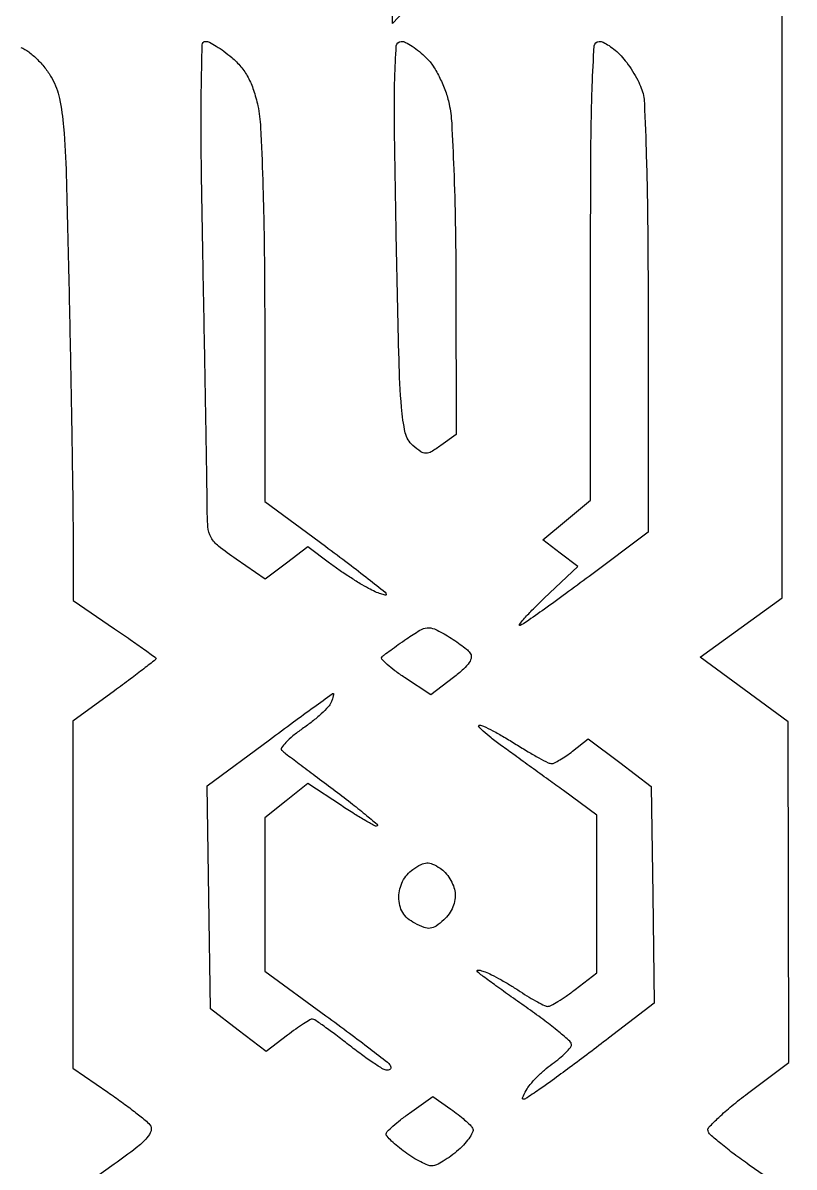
# Model space of a CAD drawing. Extents: x 0 to 37.8, y 0 to 50.8.
# Drawn here: x 13.3 to 23.51, y 26.3 to 41.44 of the extents above; entities that cross this region are included whole.
import ezdxf

# ---------------------------------------------------------------- set-up
doc = ezdxf.new("R2010")
doc.units = 0
doc.header["$MEASUREMENT"] = 0

msp = doc.modelspace()

# ---------------------------------------------------------------- linework, layer by layer
for points in [[(18.42165, 41.681711), (18.189, 41.436106), (18.189, 43.390853, 0.003574)], [(23.4342, 25.959649), (22.911771, 26.325475, -0.008156), (22.709929, 26.471777, -0.011625), (22.53596, 26.60869, -0.007724), (22.396201, 26.727718, -0.146299), (22.366036, 26.7759, -0.26421), (22.378691, 26.82592, -0.011782), (22.509886, 26.956439, -0.017212), (22.681001, 27.107988, -0.011172), (22.888465, 27.271701), (23.4342, 27.682903), (23.431316, 29.936601), (23.428433, 32.1903), (22.844681, 32.618328), (22.260929, 33.046356), (22.805264, 33.441125), (23.3496, 33.835894), (23.3496, 39.590747, 0.001112), (23.34445, 41.906553, 0.002221)], [(13.269413, 41.120896, -0.06586), (13.374089, 41.060374, -0.032348), (13.489961, 40.958658, -0.031411), (13.59847, 40.835659, -0.039586), (13.681769, 40.708783, -0.074023), (13.779701, 40.443835, -0.031099), (13.834406, 40.066825, -0.013502), (13.869654, 39.425652, -0.001561), (13.905369, 37.9854, -0.000615), (13.925573, 36.997165, -0.000639), (13.943069, 36.021622, -0.000614), (13.956089, 35.177725, -0.00279), (13.960327, 34.686), (13.963027, 33.7977), (14.510913, 33.424296, -0.002532), (14.720963, 33.279577, -0.004105), (14.897858, 33.154206, -0.000819), (15.051896, 33.04274, -0.24015), (15.0588, 33.029194, -0.231317), (15.052058, 33.015401, -0.000754), (14.897267, 32.895264, -0.00389), (14.719721, 32.76009, -0.0024), (14.5089, 32.603731), (13.959, 32.199967), (13.959, 29.903845), (13.959, 27.607724), (14.420078, 27.290167, -0.006618), (14.603615, 27.160146, -0.007794), (14.773782, 27.032074, -0.006944), (14.91403, 26.919895, -0.047418), (14.976704, 26.857483, -0.251877), (14.992566, 26.778928, -0.110528), (14.938706, 26.683629, -0.045214), (14.79524, 26.551085, -0.008333), (14.505818, 26.336127), (13.939384, 25.9299)]]:
    msp.add_lwpolyline(points, format="xyb")
for points in [[(15.715605, 41.2002, -0.120056), (15.765809, 41.187969, -0.018943), (15.854833, 41.137491, -0.020099), (15.957072, 41.068458, -0.016356), (16.060923, 40.986721, -0.046077), (16.181827, 40.864309, -0.048028), (16.276387, 40.723427, -0.043394), (16.349418, 40.554665, -0.027612), (16.405814, 40.348057, -0.040767), (16.443282, 40.060965, -0.004023), (16.471311, 39.364772, -0.004845), (16.490668, 38.504791, -0.003204), (16.497, 37.516625), (16.497, 35.110379), (17.3007, 34.5168, -0.003299), (17.608802, 34.286092, -0.005287), (17.868313, 34.084724, -0.001388), (18.091193, 33.906962, -0.227498), (18.1044, 33.879438, -0.478846), (18.091575, 33.869117, -0.027873), (18.036059, 33.884557, -0.02571), (17.961015, 33.914391, -0.013873), (17.87175, 33.958346, -0.015497), (17.762379, 34.02043, -0.007094), (17.623458, 34.10781, -0.007017), (17.479663, 34.204024, -0.009614), (17.353199, 34.294871), (17.067299, 34.508706), (16.786269, 34.294354), (16.50524, 34.080003), (16.12042, 34.344765, -0.01652), (15.884981, 34.518483, -0.100834), (15.787966, 34.633407, -0.106055), (15.746026, 34.774575, -0.019177), (15.735262, 35.049614, 0.003797), (15.732807, 35.343199, 0.000244), (15.71873, 36.199154, 0.000357), (15.700728, 37.219228, 0.000266), (15.679458, 38.34495, -0.001761), (15.658257, 39.678144, -0.00626), (15.658377, 40.532684, -0.002641), (15.669546, 41.155199, -0.407428)], [(18.303983, 41.2002, -0.116737), (18.362617, 41.186321, -0.028317), (18.449548, 41.136379, -0.027513), (18.545316, 41.0661, -0.024329), (18.636989, 40.982938, -0.053076), (18.728303, 40.869867, -0.028937), (18.816327, 40.714489, -0.028015), (18.890216, 40.540483, -0.033688), (18.939024, 40.369588, -0.039437), (18.972556, 40.117065, -0.003908), (19.000302, 39.505847, -0.004908), (19.020555, 38.775693, -0.003877), (19.028587, 37.9854), (19.033375, 35.9973), (18.830065, 35.850865, -0.019582), (18.702837, 35.766591, -0.137321), (18.631885, 35.746731, -0.154029), (18.564957, 35.767849, -0.026563), (18.458964, 35.850865, -0.15982), (18.359009, 36.019023, -0.034943), (18.30819, 36.356456, -0.013783), (18.275431, 36.985172, -0.001178), (18.239706, 38.59875, -0.001437), (18.215809, 40.012141, -0.009684), (18.219549, 40.713089, -0.010561), (18.239104, 41.139524, -0.394739)], [(20.923753, 41.2002, -0.112979), (20.978821, 41.187596, -0.032538), (21.05534, 41.144285, -0.030942), (21.137713, 41.082701, -0.028558), (21.214218, 41.00985, -0.029886), (21.289081, 40.919696, -0.018358), (21.366657, 40.805457, -0.018385), (21.435336, 40.686352, -0.031039), (21.482765, 40.581343, -0.079942), (21.523393, 40.383591, -0.003395), (21.549386, 39.667767, -0.005067), (21.56739, 38.738552, -0.00231), (21.573, 37.524042), (21.573, 34.7049), (20.79045, 34.117952, -0.002406), (20.481451, 33.888505, -0.003279), (20.200497, 33.684796, -0.002168), (19.962911, 33.51645, -0.03721), (19.881, 33.467603, -0.762502), (19.870443, 33.47937, -0.037418), (19.921555, 33.5471, -0.015482), (20.035518, 33.668883, -0.006349), (20.197261, 33.827265), (20.640421, 34.250329), (20.408761, 34.425969), (20.1771, 34.601608), (20.49435, 34.86351), (20.8116, 35.125412), (20.8116, 38.162806, -0.001325), (20.815854, 39.76874, -0.007902), (20.833531, 40.606253, -0.00642), (20.860127, 41.140436, -0.395999)], [(18.893454, 33.344626, -0.013951), (18.991045, 33.284148, -0.013376), (19.086518, 33.2175, -0.013433), (19.167519, 33.154238, -0.046036), (19.21486, 33.107225, -0.208366), (19.232107, 33.048574, -0.116431), (19.205667, 32.977609, -0.062868), (19.129677, 32.889922, -0.019896), (18.996012, 32.779291), (18.694914, 32.549632), (18.349594, 32.778153, -0.014525), (18.22048, 32.869097, -0.02498), (18.119258, 32.953092, -0.023262), (18.049644, 33.023225, -0.399576), (18.050387, 33.052787, -0.034904), (18.081735, 33.080039, -0.003174), (18.16488, 33.141879, -0.004101), (18.265221, 33.214264, -0.003197), (18.375399, 33.291326, -0.016378), (18.550784, 33.404038, -0.109413), (18.648638, 33.436518, -0.130826), (18.742945, 33.421526, -0.027273)], [(17.403795, 32.569051, -0.489454), (17.408772, 32.563872, -0.021025), (17.403356, 32.535245, -0.022194), (17.392643, 32.497041, -0.012157), (17.376329, 32.451229, -0.096892), (17.338528, 32.39088, -0.018081), (17.24538, 32.298388, -0.018757), (17.126816, 32.196848, -0.016171), (16.995086, 32.099107, 0.019323), (16.87128, 32.006029, 0.034099), (16.777871, 31.918753, 0.040953), (16.721226, 31.847152, 0.383631), (16.726452, 31.811416, 0.01097), (16.774055, 31.773622, 0.000427), (16.952664, 31.638339, 0.00076), (17.164461, 31.478709, 0.000536), (17.402944, 31.299932, -0.004715), (17.634835, 31.12305, -0.007938), (17.825609, 30.969743, -0.002542), (17.984604, 30.836394, -0.438564), (17.985427, 30.816427, -0.33114), (17.962783, 30.813101, -0.004696), (17.835209, 30.883309, -0.01082), (17.685271, 30.971992, -0.006654), (17.512466, 31.082529), (17.066866, 31.375992), (16.781935, 31.148646), (16.497005, 30.9213), (16.497002, 29.905726), (16.497, 28.890151), (17.307499, 28.300397, -0.002712), (17.621029, 28.069647, -0.004075), (17.891808, 27.864636, -0.00171), (18.12116, 27.686779, -0.088781), (18.158491, 27.645121, -0.102962), (18.167561, 27.620149, -0.17882), (18.163004, 27.598847, -0.166065), (18.145234, 27.584564, -0.0872), (18.11699, 27.5796, -0.138805), (18.066479, 27.593898, -0.00851), (17.933323, 27.679005, -0.012135), (17.776853, 27.788366, -0.008656), (17.606886, 27.918, 0.005345), (17.439177, 28.047677, 0.008001), (17.289719, 28.156995, 0.003965), (17.161496, 28.246151, 0.151045), (17.128344, 28.2564, 0.136618), (17.096894, 28.247643, 0.007705), (17.010304, 28.193534, 0.011364), (16.908485, 28.124374, 0.008055), (16.797326, 28.042388), (16.516741, 27.828375), (16.147321, 28.110032), (15.7779, 28.391689), (15.755912, 29.867995), (15.733923, 31.3443), (16.559612, 31.955701, -0.00086), (16.877507, 32.190249, -0.001402), (17.148187, 32.388076, -0.000156), (17.390311, 32.563878, -0.131433)], [(19.340171, 32.148, -0.111902), (19.392072, 32.136237, -0.00911), (19.517551, 32.073446, -0.011886), (19.665615, 31.991409, -0.00886), (19.825075, 31.8942, 0.007369), (19.983494, 31.796977, 0.010243), (20.128354, 31.714954, 0.007042), (20.251077, 31.650962, 0.117172), (20.295529, 31.6404, 0.116114), (20.334604, 31.649598, 0.017273), (20.406202, 31.688427, 0.018661), (20.488905, 31.741296, 0.015103), (20.573636, 31.803898), (20.781489, 31.967396), (21.198395, 31.652412), (21.6153, 31.337429), (21.635016, 29.902664), (21.654731, 28.4679), (21.047495, 28.0026, -0.001967), (20.793971, 27.809913, -0.001864), (20.534366, 27.615725, -0.00185), (20.303392, 27.445614, -0.006556), (20.153387, 27.338978, -0.003199), (19.971412, 27.214888, -0.114109), (19.923988, 27.196775, -0.586476), (19.910735, 27.214297, -0.019538), (19.958185, 27.311945, -0.050734), (20.010965, 27.390301, -0.020487), (20.097532, 27.48604, -0.020021), (20.199872, 27.582275, -0.023966), (20.303828, 27.664077, 0.018094), (20.401092, 27.738782, 0.024274), (20.483196, 27.813702, 0.022764), (20.543707, 27.880366, 0.174628), (20.5578, 27.919486, 0.215581), (20.53814, 27.962965, 0.007118), (20.390054, 28.089538, 0.012414), (20.205591, 28.235132, 0.008186), (19.98675, 28.393679, -0.001711), (19.76186, 28.552209, -0.002276), (19.558595, 28.697935, -0.001606), (19.389154, 28.821414, -0.023024), (19.3311, 28.868265, -0.082776), (19.311004, 28.893088, -0.524794), (19.316901, 28.905259, -0.110779), (19.350131, 28.903009, -0.015625), (19.4157, 28.881315, -0.029971), (19.500458, 28.844407, -0.009596), (19.621733, 28.779752, -0.009536), (19.754292, 28.702427, -0.010517), (19.879489, 28.622503, 0.010232), (19.997466, 28.547093, 0.013446), (20.108282, 28.48344, 0.010928), (20.202485, 28.435275, 0.113175), (20.244683, 28.4256, 0.126584), (20.28654, 28.436369, 0.011673), (20.37987, 28.490678, 0.014467), (20.489348, 28.562291, 0.010849), (20.605745, 28.647141), (20.8962, 28.868682), (20.8962, 29.913472), (20.8962, 30.958263), (20.45205, 31.281409, 0.00024), (20.254597, 31.424924, 0.000159), (20.027855, 31.58945, 0.00016), (19.807544, 31.749096, 0.000312), (19.631684, 31.876278, -0.010036), (19.493118, 31.980651, -0.02116), (19.390862, 32.068182, -0.030816), (19.331922, 32.13033, -0.636777)], [(18.819576, 30.254935, -0.06479), (18.887701, 30.196067, -0.043729), (18.949234, 30.113656, -0.043715), (18.995521, 30.021757, -0.064561), (19.017854, 29.93439, -0.069669), (19.016158, 29.839071, -0.057942), (18.988834, 29.741352, -0.055957), (18.938503, 29.649268, -0.055864), (18.868982, 29.57058, -0.032627), (18.7655, 29.488539, -0.122946), (18.688651, 29.459575, -0.12114), (18.606567, 29.469916, -0.031251), (18.484278, 29.52584, -0.054092), (18.389221, 29.590798, -0.079712), (18.323895, 29.667706, -0.080416), (18.286274, 29.760657, -0.056082), (18.2736, 29.873299, -0.058991), (18.286204, 29.979753, -0.059121), (18.323316, 30.080237, -0.059697), (18.38249, 30.168395, -0.062426), (18.460026, 30.238584, -0.031351), (18.566855, 30.303836, -0.110497), (18.644044, 30.324829, -0.118763), (18.719663, 30.310209, -0.03898)], [(18.961957, 27.063771, -0.011435), (19.056387, 26.993221, -0.012755), (19.144043, 26.920873, -0.012133), (19.215428, 26.855718, -0.063375), (19.248839, 26.814416, -0.239452), (19.252581, 26.769715, -0.047268), (19.214199, 26.69617, -0.040708), (19.148409, 26.610843, -0.027777), (19.061047, 26.524928, -0.020226), (18.962093, 26.444733, -0.023143), (18.861209, 26.37655, -0.023113), (18.77131, 26.327222, -0.108205), (18.714324, 26.313273, -0.101776), (18.656525, 26.323694, -0.022085), (18.563672, 26.365761, -0.022161), (18.458639, 26.425047, -0.019617), (18.354774, 26.49571, -0.013268), (18.258861, 26.570637, -0.018787), (18.177947, 26.642652, -0.015142), (18.116332, 26.705478, -0.188534), (18.1044, 26.735998, -0.202155), (18.117536, 26.767161, -0.011504), (18.195526, 26.839805, -0.016116), (18.295757, 26.923323, -0.011013), (18.414615, 27.011898), (18.724831, 27.23262)]]:
    msp.add_lwpolyline(points, format="xyb", close=True)

doc.saveas('drawing.dxf')
